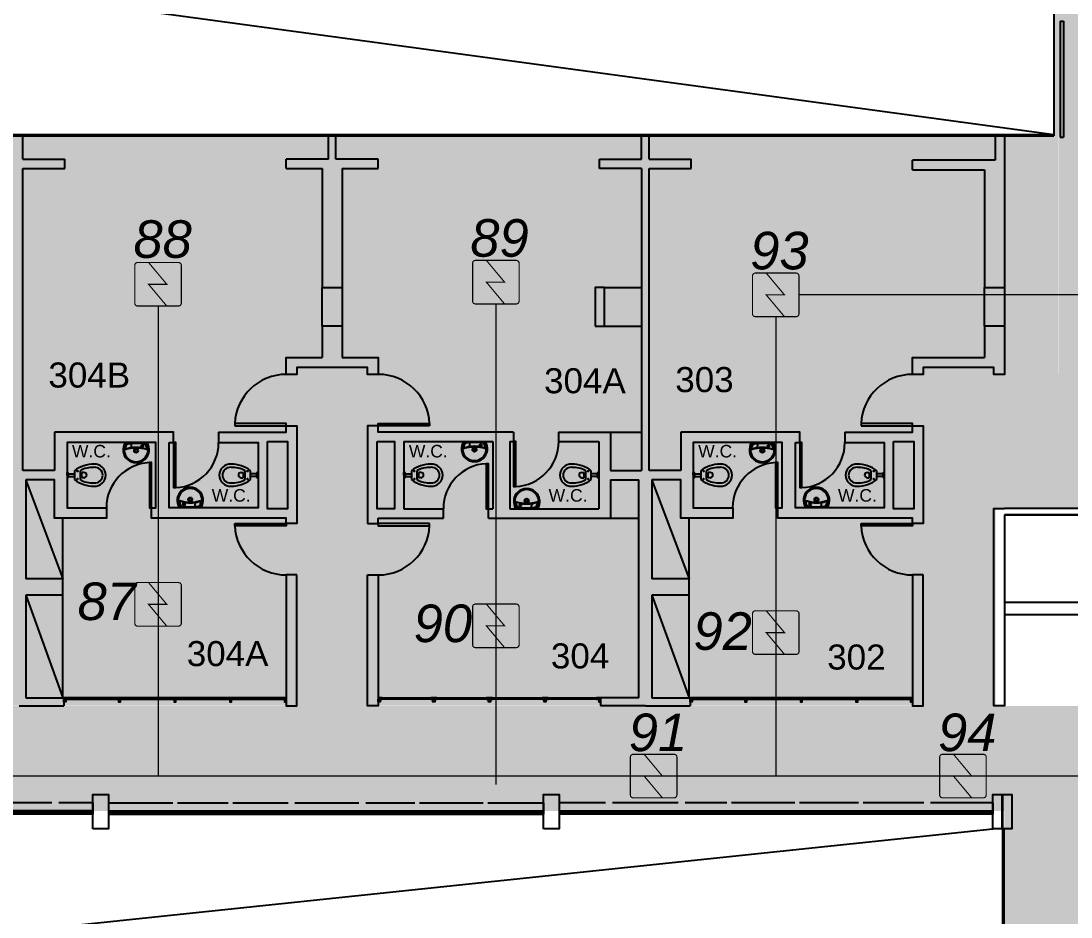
# Model space of a CAD drawing. Header units: metres. Extents: x -331 to 2982, y 362 to 2539.
# Drawn here: x 829.44 to 846.21, y 2202.14 to 2216.45 of the extents above; entities that cross this region are included whole.
import ezdxf
from ezdxf.enums import TextEntityAlignment as Align

# ---------------------------------------------------------------- set-up
doc = ezdxf.new("R2010")
doc.units = ezdxf.units.M
doc.layers.get('0').update_dxf_attribs({"color": 251})
doc.layers.add('_corredores', color=251, linetype='Continuous', plot=False)
doc.layers.add('_salas', color=251, linetype='Continuous', plot=False)
for name, color, linetype in [('ALV', 251, 'Continuous'), ('CX', 251, 'Continuous'), ('Det', 251, 'Continuous'), ('DET. FUMAÇA', 1, 'Continuous'), ('Det_Vigas', 251, 'Continuous'), ('Div', 251, 'Continuous'), ('Est', 251, 'Continuous'), ('Mob', 251, 'Continuous'), ('Pis', 251, 'Continuous'), ('SALAS NOVAS', 7, 'Continuous'), ('Texto_Salas', 251, 'Continuous'), ('vid', 251, 'Continuous')]:
    doc.layers.add(name, color=color, linetype=linetype)
doc.styles.add('ARIAL', font='arial.ttf')
doc.styles.add('DESTAQUE', font='arial.ttf', dxfattribs={"height": 0.4})
doc.styles.add('X3G_ENTITY_1416C419', font='arial.ttf', dxfattribs={"height": 0.6})
doc.styles.add('X3G_ENTITY_1416C41C', font='arial.ttf', dxfattribs={"height": 0.6})
doc.styles.add('X3G_ENTITY_1416C41F', font='arial.ttf', dxfattribs={"height": 0.6})
doc.styles.add('X3G_ENTITY_1416C422', font='arial.ttf', dxfattribs={"height": 0.6})
doc.styles.add('X3G_ENTITY_1416C425', font='arial.ttf', dxfattribs={"height": 0.6})
doc.styles.add('X3G_ENTITY_1416C428', font='arial.ttf', dxfattribs={"height": 0.6})
doc.styles.add('X3G_ENTITY_1416C42B', font='arial.ttf', dxfattribs={"height": 0.6})
doc.styles.add('X3G_ENTITY_1416C42E', font='arial.ttf', dxfattribs={"height": 0.6})

# ---------------------------------------------------------------- blocks, each defined once
blk = doc.blocks.new('Detector de fumaça')
at = {"layer": 'DET. FUMAÇA', "linetype": 'Continuous', "lineweight": 15, "const_width": 0.0187}
blk.add_lwpolyline([(774.599, 539.816), (775.249, 539.816, -0.414214), (775.296, 539.769), (775.296, 539.167, -0.414214), (775.249, 539.12), (774.599, 539.12, -0.414214), (774.553, 539.167), (774.553, 539.769, -0.414214)], format="xyb", close=True, dxfattribs=at)
blk.add_lwpolyline([(774.773, 539.816), (775.064, 539.468), (774.773, 539.468), (775.064, 539.12)], dxfattribs=at)

msp = doc.modelspace()

# ---------------------------------------------------------------- hatches: boundary and pattern name
at = {"layer": '_corredores', "transparency": 33554508}
h = msp.add_hatch(color=256, dxfattribs=at)
h.dxf.hatch_style = 1
h.paths.add_polyline_path([(851.611, 2224.542), (870.381, 2224.542), (870.381, 2226.378), (870.191, 2226.378), (870.191, 2226.575), (870.005, 2226.762), (866.306, 2226.763), (866.29, 2226.729), (866.185, 2226.811), (865.424, 2227.572), (863.996, 2227.572), (862.567, 2227.572), (861.757, 2226.763), (861.722, 2226.763), (861.718, 2226.762), (861.705, 2226.761), (861.687, 2226.761), (858.092, 2226.763), (857.746, 2226.416), (857.399, 2226.763), (853.806, 2226.763), (853.79, 2226.729), (853.686, 2226.811), (852.924, 2227.572), (851.496, 2227.572), (849.749, 2227.572), (849.749, 2226.812), (849.609, 2226.812), (849.609, 2229.892), (844.805, 2229.892), (844.805, 2226.871), (844.864, 2226.812), (845.246, 2227.194), (845.628, 2226.812), (845.246, 2226.43), (844.805, 2226.871), (844.805, 2226.753), (844.815, 2226.763), (840.708, 2226.763), (840.376, 2226.43), (840.043, 2226.763), (836.436, 2226.763), (836.42, 2226.729), (836.316, 2226.811), (835.554, 2227.572), (834.126, 2227.572), (832.698, 2227.572), (831.888, 2226.763), (831.852, 2226.763), (831.849, 2226.762), (831.835, 2226.761), (831.817, 2226.761), (828.223, 2226.763), (827.876, 2226.416), (827.529, 2226.763), (823.936, 2226.763), (823.92, 2226.729), (823.815, 2226.811), (823.054, 2227.572), (821.626, 2227.572), (820.197, 2227.572), (819.387, 2226.763), (819.352, 2226.763), (819.348, 2226.762), (819.335, 2226.761), (819.317, 2226.761), (815.722, 2226.763), (815.376, 2226.416), (815.029, 2226.763), (811.436, 2226.763), (811.42, 2226.729), (811.315, 2226.811), (810.554, 2227.572), (809.126, 2227.572), (807.697, 2227.572), (806.887, 2226.763), (806.852, 2226.763), (806.848, 2226.762), (806.835, 2226.761), (806.817, 2226.761), (803.222, 2226.763), (802.876, 2226.416), (802.529, 2226.763), (798.936, 2226.763), (798.92, 2226.729), (798.815, 2226.811), (798.054, 2227.572), (796.626, 2227.572), (795.197, 2227.572), (794.387, 2226.763), (794.352, 2226.763), (794.348, 2226.762), (794.335, 2226.761), (794.317, 2226.761), (790.722, 2226.763), (790.376, 2226.416), (790.029, 2226.763), (786.436, 2226.763), (786.42, 2226.729), (786.315, 2226.811), (785.554, 2227.572), (784.126, 2227.572), (782.697, 2227.572), (781.887, 2226.763), (781.852, 2226.763), (781.848, 2226.762), (781.835, 2226.761), (781.817, 2226.761), (778.222, 2226.763), (777.876, 2226.416), (777.529, 2226.763), (773.936, 2226.763), (773.92, 2226.729), (773.816, 2226.811), (773.054, 2227.572), (771.626, 2227.572), (770.197, 2227.572), (769.387, 2226.763), (769.352, 2226.763), (769.348, 2226.762), (769.335, 2226.761), (769.317, 2226.761), (765.617, 2226.762), (765.431, 2226.575), (765.431, 2226.378), (765.241, 2226.378), (765.241, 2224.542), (770.086, 2224.542), (770.086, 2214.629), (770.226, 2214.629), (770.226, 2205.509), (767.338, 2205.509), (767.338, 2207.704), (766.211, 2207.704), (766.211, 2205.509), (751.111, 2205.509), (751.111, 2210.741), (749.911, 2210.741), (749.911, 2205.509), (746.061, 2205.509), (746.061, 2201.894), (748.431, 2201.894), (748.431, 2203.594), (748.031, 2203.594), (748.031, 2203.794), (754.456, 2203.794), (754.456, 2203.594), (754.131, 2203.594), (754.131, 2201.894), (754.456, 2201.894), (754.456, 2201.694), (754.456, 2201.169), (757.956, 2201.169), (757.956, 2203.569), (757.956, 2203.769), (768.011, 2203.769), (768.011, 2203.749), (768.816, 2203.749), (768.816, 2195.789), (767.986, 2195.789), (767.986, 2195.769), (762.346, 2195.769), (761.071, 2195.769), (761.071, 2193.044), (754.156, 2193.044), (752.481, 2193.044), (752.481, 2160.519), (752.481, 2157.069), (754.081, 2157.069), (754.081, 2160.544), (753.906, 2160.544), (753.906, 2163.419), (754.171, 2163.419), (754.171, 2187.629), (760.806, 2187.629), (760.806, 2187.719), (773.011, 2187.719), (775.861, 2187.719), (782.791, 2187.719), (782.791, 2190.319), (775.861, 2190.319), (772.986, 2190.319), (772.986, 2195.79), (771.756, 2195.789), (771.756, 2203.744), (773.121, 2203.744), (773.121, 2203.829), (845.141, 2203.829), (845.141, 2195.819), (845.261, 2195.819), (845.261, 2190.319), (839.761, 2190.319), (839.761, 2188.494), (845.261, 2188.494), (845.261, 2187.569), (849.661, 2187.569), (849.661, 2185.094), (852.261, 2185.094), (852.261, 2183.894), (853.061, 2183.894), (853.061, 2176.889), (852.261, 2176.889), (852.261, 2175.254), (853.061, 2175.254), (853.061, 2168.394), (852.261, 2168.394), (852.261, 2166.994), (853.061, 2166.994), (853.061, 2159.489), (825.261, 2159.489), (825.261, 2158.669), (814.561, 2158.669), (814.561, 2159.469), (811.031, 2159.469), (811.031, 2158.069), (813.081, 2158.069), (813.081, 2157.769), (812.881, 2157.769), (812.881, 2156.869), (827.081, 2156.869), (827.081, 2158.069), (854.661, 2158.069), (854.661, 2183.893), (855.756, 2183.893), (855.756, 2184.657), (854.661, 2184.657), (854.661, 2186.757), (855.756, 2186.757), (855.756, 2187.519), (852.011, 2187.519), (852.011, 2187.719), (870.321, 2187.719), (870.321, 2195.769), (866.411, 2195.769), (866.411, 2195.773), (852.411, 2195.789), (852.411, 2195.699), (852.411, 2190.369), (849.561, 2190.369), (849.561, 2205.509), (845.001, 2205.509), (845.001, 2208.659), (849.561, 2208.659), (849.561, 2208.919), (849.561, 2212.194), (852.211, 2212.194), (852.211, 2214.629), (851.611, 2214.629)])
h.paths.add_polyline_path([(845.931, 2221.609), (845.47, 2221.609), (845.47, 2222.029), (843.97, 2222.029), (843.97, 2221.609), (843.95, 2220.109), (845.93, 2220.109), (845.931, 2214.629), (846.008, 2214.629), (846.008, 2210.809), (843.811, 2210.809), (843.811, 2205.509), (835.011, 2205.509), (835.011, 2210.809), (833.811, 2210.809), (833.811, 2205.509), (825.011, 2205.509), (825.011, 2210.809), (823.811, 2210.809), (823.811, 2205.509), (815.011, 2205.509), (815.011, 2210.809), (813.811, 2210.809), (813.811, 2205.509), (805.011, 2205.509), (805.011, 2210.809), (803.811, 2210.809), (803.811, 2205.509), (795.011, 2205.509), (795.011, 2210.809), (793.811, 2210.809), (793.811, 2205.509), (785.011, 2205.509), (785.011, 2210.809), (783.811, 2210.809), (783.811, 2205.509), (775.011, 2205.509), (775.011, 2210.809), (773.981, 2210.809), (773.981, 2205.509), (773.196, 2205.509), (773.196, 2214.629), (773.126, 2214.629), (773.125, 2220.109), (775.146, 2220.109), (775.146, 2221.609), (775.126, 2221.609), (775.126, 2222.029), (773.626, 2222.029), (773.626, 2221.609), (773.166, 2221.609), (773.166, 2224.542), (845.931, 2224.541)], flags=16)
h.paths.add_polyline_path([(851.496, 2226.43), (851.114, 2226.812), (851.496, 2227.194), (851.878, 2226.812)], flags=16)
h.paths.add_polyline_path([(834.508, 2226.812), (834.126, 2226.43), (833.744, 2226.812), (834.126, 2227.194)], flags=16)
h.paths.add_polyline_path([(863.614, 2226.812), (863.996, 2227.194), (864.378, 2226.812), (863.996, 2226.43)], flags=16)
h.paths.add_polyline_path([(822.008, 2226.812), (821.626, 2226.43), (821.244, 2226.812), (821.626, 2227.194)], flags=16)
h.paths.add_polyline_path([(864.389, 2190.556), (864.551, 2190.634), (864.712, 2190.35), (866.013, 2191.248, -0.431733), (866.332, 2192.391), (865.598, 2193.79), (865.28, 2193.589), (865.172, 2193.734, -2.788173)], flags=16)
h.paths.add_polyline_path([(809.508, 2226.812), (809.126, 2226.43), (808.744, 2226.812), (809.126, 2227.194)], flags=16)
h.paths.add_polyline_path([(797.008, 2226.812), (796.626, 2226.43), (796.244, 2226.812), (796.626, 2227.194)], flags=16)
h.paths.add_polyline_path([(784.507, 2226.812), (784.126, 2226.43), (783.744, 2226.812), (784.126, 2227.194)], flags=16)
h.paths.add_polyline_path([(772.008, 2226.812), (771.626, 2226.43), (771.244, 2226.812), (771.626, 2227.194)], flags=16)
h.paths.add_polyline_path([(767.557, 2193.922), (767.41, 2193.819), (767.205, 2194.063), (766.31, 2193.169, -0.414214), (766.31, 2192.369), (767.205, 2191.475), (767.41, 2191.719), (767.557, 2191.616, -3.171595)], flags=16)
at = {"layer": '_salas', "transparency": 33554559}
h = msp.add_hatch(color=256, dxfattribs=at)
h.dxf.hatch_style = 1
h.paths.add_polyline_path([(823.809, 2210.811), (825.009, 2210.811), (825.009, 2205.511), (833.809, 2205.511), (833.809, 2210.811), (835.009, 2210.811), (835.009, 2205.511), (843.809, 2205.511), (843.809, 2210.811), (846.006, 2210.811), (846.006, 2214.631), (845.929, 2214.631), (773.194, 2214.631), (773.194, 2205.511), (773.979, 2205.511), (773.979, 2210.811), (775.009, 2210.811), (775.009, 2205.511), (783.809, 2205.511), (783.809, 2210.811), (785.009, 2210.811), (785.009, 2205.511), (793.809, 2205.511), (793.809, 2210.811), (795.009, 2210.811), (795.009, 2205.511), (803.809, 2205.511), (803.809, 2210.811), (805.009, 2210.811), (805.009, 2205.511), (813.809, 2205.511), (813.809, 2210.811), (815.009, 2210.811), (815.009, 2205.511), (823.809, 2205.511)])

# ---------------------------------------------------------------- linework, layer by layer
at = {"lineweight": 0}
for centre, start, end in [((841.103, 2209.711), 90, 152.2647), ((841.452, 2209.711), 27.7353, 90), ((841.966, 2208.676), 207.7353, 270), ((842.315, 2208.676), 270, 332.2647)]:
    msp.add_arc(centre, 0.0027, start, end, dxfattribs=at)
at = {"color": 251}
for centre, start, end in [((841.103, 2209.711), 90, 152.2647), ((841.452, 2209.711), 27.7353, 90), ((841.966, 2208.676), 207.7353, 270), ((842.315, 2208.676), 270, 332.2647)]:
    msp.add_arc(centre, 0.0027, start, end, dxfattribs=at)
at = {"layer": 'ALV'}
for p, q in [((829.469, 2214.241), (829.469, 2214.611)), ((834.349, 2214.611), (834.469, 2214.611)), ((834.349, 2214.241), (834.349, 2214.611)), ((834.469, 2214.241), (834.469, 2214.611)), ((839.349, 2214.241), (839.349, 2214.611)), ((829.469, 2214.241), (830.139, 2214.241)), ((830.139, 2214.091), (830.139, 2214.241)), ((833.674, 2214.091), (833.674, 2214.241)), ((834.349, 2214.241), (833.674, 2214.241)), ((835.144, 2214.241), (834.469, 2214.241)), ((835.144, 2214.091), (835.144, 2214.241)), ((838.679, 2214.091), (838.679, 2214.241)), ((838.679, 2214.241), (839.349, 2214.241)), ((829.469, 2209.269), (829.469, 2214.091)), ((829.469, 2214.091), (830.139, 2214.091)), ((833.674, 2214.091), (834.249, 2214.091)), ((834.249, 2214.091), (834.249, 2212.191)), ((834.569, 2214.091), (835.144, 2214.091)), ((834.569, 2214.091), (834.569, 2212.191)), ((839.349, 2214.091), (838.679, 2214.091)), ((839.349, 2214.091), (839.349, 2209.269)), ((834.249, 2211.571), (834.249, 2211.071)), ((834.569, 2211.571), (834.569, 2211.071)), ((830.964, 2209.881), (829.974, 2209.881)), ((829.974, 2209.881), (829.974, 2209.269)), ((837.304, 2209.881), (837.304, 2209.731)), ((838.024, 2209.881), (838.854, 2209.881)), ((838.024, 2209.881), (838.024, 2209.731)), ((838.854, 2209.881), (838.854, 2209.269)), ((835.554, 2209.731), (835.554, 2208.656)), ((835.554, 2209.731), (836.974, 2209.731)), ((836.974, 2209.731), (836.974, 2208.656)), ((837.244, 2209.731), (837.304, 2209.731)), ((837.244, 2209.731), (837.244, 2208.656)), ((838.024, 2209.731), (838.664, 2209.731)), ((838.664, 2209.731), (838.664, 2208.656)), ((829.974, 2209.269), (829.469, 2209.269)), ((838.854, 2209.269), (839.349, 2209.269)), ((829.514, 2209.119), (829.514, 2207.536)), ((838.854, 2209.119), (838.854, 2208.506)), ((838.854, 2209.119), (839.304, 2209.119)), ((839.304, 2205.636), (839.304, 2209.119)), ((835.554, 2208.656), (836.184, 2208.656)), ((836.184, 2208.506), (836.184, 2208.656)), ((836.904, 2208.656), (836.974, 2208.656)), ((836.904, 2208.506), (836.904, 2208.656)), ((837.244, 2208.656), (838.664, 2208.656)), ((834.974, 2208.421), (835.144, 2208.421)), ((835.144, 2208.506), (836.184, 2208.506)), ((835.144, 2208.421), (835.144, 2208.506)), ((836.904, 2208.506), (838.854, 2208.506)), ((830.109, 2207.536), (829.514, 2207.536)), ((830.109, 2207.276), (830.109, 2207.536)), ((829.514, 2207.276), (829.514, 2205.636)), ((830.109, 2207.276), (829.514, 2207.276)), ((829.409, 2205.511), (830.124, 2205.511)), ((829.514, 2205.636), (830.124, 2205.636)), ((830.124, 2205.636), (830.124, 2205.511)), ((839.304, 2205.636), (838.694, 2205.636)), ((838.694, 2205.636), (838.694, 2205.511)), ((839.409, 2205.511), (838.694, 2205.511))]:
    msp.add_line(p, q, dxfattribs=at)
at = {"layer": 'ALV', "color": 251}
for p, q in [((839.469, 2214.241), (839.469, 2214.611)), ((845.144, 2214.611), (844.994, 2214.611)), ((844.994, 2214.611), (844.994, 2214.221)), ((845.144, 2214.611), (845.144, 2212.191)), ((839.469, 2214.241), (840.139, 2214.241)), ((840.139, 2214.091), (840.139, 2214.241)), ((843.674, 2214.071), (843.674, 2214.221)), ((844.994, 2214.221), (843.674, 2214.221)), ((839.469, 2209.269), (839.469, 2214.091)), ((839.469, 2214.091), (840.139, 2214.091)), ((843.674, 2214.071), (844.824, 2214.071)), ((844.824, 2214.071), (844.824, 2212.191)), ((845.144, 2214.071), (845.144, 2214.071)), ((844.824, 2211.571), (844.824, 2211.071)), ((845.144, 2211.571), (845.144, 2211.071)), ((840.964, 2209.881), (839.974, 2209.881)), ((839.974, 2209.881), (839.974, 2209.269)), ((839.974, 2209.269), (839.469, 2209.269)), ((839.974, 2209.119), (839.514, 2209.119)), ((839.514, 2209.119), (839.514, 2207.536)), ((849.559, 2208.661), (845.144, 2208.661)), ((849.559, 2208.661), (845.144, 2208.661)), ((849.559, 2208.661), (845.144, 2208.661)), ((849.559, 2208.661), (845.144, 2208.661)), ((849.559, 2208.561), (845.144, 2208.561)), ((845.144, 2208.561), (849.559, 2208.561)), ((845.144, 2208.561), (849.559, 2208.561)), ((845.144, 2208.561), (849.559, 2208.561)), ((840.109, 2207.536), (839.514, 2207.536)), ((840.109, 2207.276), (840.109, 2207.536)), ((839.514, 2207.276), (839.514, 2205.636)), ((840.109, 2207.276), (839.514, 2207.276)), ((839.409, 2205.511), (840.124, 2205.511)), ((839.514, 2205.636), (840.124, 2205.636)), ((840.124, 2205.636), (840.124, 2205.511))]:
    msp.add_line(p, q, dxfattribs=at)
at = {"layer": 'ALV'}
for points in [[(834.569, 2211.071), (835.144, 2211.071), (835.144, 2210.801), (834.974, 2210.801), (834.974, 2210.911), (833.844, 2210.911), (833.844, 2210.801), (833.674, 2210.801), (833.674, 2211.071), (834.249, 2211.071)], [(832.594, 2209.881), (833.674, 2209.881), (833.674, 2209.981), (833.844, 2209.981), (833.844, 2208.421), (833.674, 2208.421), (833.674, 2208.506), (831.524, 2208.506), (831.524, 2208.674), (831.594, 2208.674), (831.594, 2209.714), (830.174, 2209.714), (830.174, 2208.674), (830.804, 2208.674), (830.804, 2208.506), (829.974, 2208.506), (829.974, 2209.119), (829.514, 2209.119)], [(831.804, 2209.714), (831.874, 2209.714), (831.874, 2209.881), (829.974, 2209.881)], [(832.594, 2209.881), (832.594, 2209.714), (833.224, 2209.714), (833.224, 2208.674), (831.804, 2208.674), (831.804, 2209.714)], [(837.304, 2209.881), (835.144, 2209.881), (835.144, 2209.981), (834.974, 2209.981), (834.974, 2208.421)], [(831.884, 2205.615), (831.884, 2205.575), (831.914, 2205.575), (831.914, 2205.615)], [(836.047, 2205.615), (836.047, 2205.575), (836.017, 2205.575), (836.017, 2205.615)], [(836.934, 2205.615), (836.934, 2205.575), (836.904, 2205.575), (836.904, 2205.615)]]:
    msp.add_lwpolyline(points, dxfattribs=at)
at = {"layer": 'ALV', "color": 251}
for points in [[(845.144, 2211.071), (845.144, 2211.071), (845.144, 2210.801), (844.974, 2210.801), (844.974, 2210.911), (843.844, 2210.911), (843.844, 2210.801), (843.674, 2210.801), (843.674, 2211.071), (844.824, 2211.071)], [(842.594, 2209.881), (843.674, 2209.881), (843.674, 2209.981), (843.844, 2209.981), (843.844, 2208.421), (843.674, 2208.421), (843.674, 2208.506), (841.524, 2208.506), (841.524, 2208.674), (841.594, 2208.674), (841.594, 2209.714), (840.174, 2209.714), (840.174, 2208.674), (840.804, 2208.674), (840.804, 2208.506), (839.974, 2208.506), (839.974, 2209.119), (839.514, 2209.119)], [(841.804, 2209.714), (841.874, 2209.714), (841.874, 2209.881), (839.974, 2209.881)], [(842.594, 2209.881), (842.594, 2209.714), (843.224, 2209.714), (843.224, 2208.674), (841.804, 2208.674), (841.804, 2209.714)], [(845.144, 2208.561), (845.144, 2205.511), (844.974, 2205.511), (844.974, 2208.661), (845.144, 2208.661)]]:
    msp.add_lwpolyline(points, dxfattribs=at)
at = {"layer": 'ALV'}
for points in [[(833.374, 2209.731), (833.694, 2209.731), (833.694, 2208.656), (833.374, 2208.656)], [(835.124, 2209.731), (835.404, 2209.731), (835.404, 2208.656), (835.124, 2208.656)], [(833.844, 2207.601), (833.674, 2207.601), (833.674, 2205.511), (833.844, 2205.511)], [(834.974, 2207.601), (835.144, 2207.601), (835.144, 2205.511), (834.974, 2205.511)], [(833.67, 2205.635), (830.128, 2205.635), (830.128, 2205.615), (833.67, 2205.615)], [(831.851, 2205.635), (831.897, 2205.635), (831.897, 2205.615), (831.851, 2205.615), (831.851, 2205.614), (831.898, 2205.614), (831.898, 2205.636), (831.851, 2205.636)], [(831.898, 2205.636), (831.901, 2205.636), (831.901, 2205.614), (831.898, 2205.614)], [(831.947, 2205.635), (831.902, 2205.635), (831.902, 2205.615), (831.947, 2205.615), (831.947, 2205.614), (831.901, 2205.614), (831.901, 2205.636), (831.947, 2205.636)], [(835.148, 2205.635), (838.69, 2205.635), (838.69, 2205.615), (835.148, 2205.615)], [(835.984, 2205.635), (836.029, 2205.635), (836.029, 2205.615), (835.984, 2205.615), (835.984, 2205.614), (836.03, 2205.614), (836.03, 2205.636), (835.984, 2205.636)], [(836.033, 2205.636), (836.03, 2205.636), (836.03, 2205.614), (836.033, 2205.614)], [(836.08, 2205.635), (836.034, 2205.635), (836.034, 2205.615), (836.08, 2205.615), (836.08, 2205.614), (836.033, 2205.614), (836.033, 2205.636), (836.08, 2205.636)], [(836.871, 2205.635), (836.917, 2205.635), (836.917, 2205.615), (836.871, 2205.615), (836.871, 2205.614), (836.918, 2205.614), (836.918, 2205.636), (836.871, 2205.636)], [(836.921, 2205.636), (836.918, 2205.636), (836.918, 2205.614), (836.921, 2205.614)], [(836.967, 2205.635), (836.922, 2205.635), (836.922, 2205.615), (836.967, 2205.615), (836.967, 2205.614), (836.921, 2205.614), (836.921, 2205.636), (836.967, 2205.636)]]:
    msp.add_lwpolyline(points, close=True, dxfattribs=at)
at = {"layer": 'ALV', "color": 251}
for points in [[(843.374, 2209.731), (843.694, 2209.731), (843.694, 2208.656), (843.374, 2208.656)], [(843.844, 2207.601), (843.674, 2207.601), (843.674, 2205.511), (843.844, 2205.511)]]:
    msp.add_lwpolyline(points, close=True, dxfattribs=at)
at = {"layer": 'CX'}
for points in [[(832.854, 2209.981), (833.674, 2209.981), (833.674, 2210.016), (832.854, 2210.016)], [(835.964, 2209.981), (835.144, 2209.981), (835.144, 2210.016), (835.964, 2210.016)], [(831.909, 2208.994), (831.909, 2209.714), (831.874, 2209.714), (831.874, 2208.994)], [(837.339, 2209.011), (837.339, 2209.731), (837.304, 2209.731), (837.304, 2209.011)], [(831.489, 2209.394), (831.489, 2208.674), (831.524, 2208.674), (831.524, 2209.394)], [(836.869, 2209.376), (836.869, 2208.656), (836.904, 2208.656), (836.904, 2209.376)], [(832.854, 2208.421), (833.674, 2208.421), (833.674, 2208.386), (832.854, 2208.386)], [(835.964, 2208.421), (835.144, 2208.421), (835.144, 2208.386), (835.964, 2208.386)], [(830.127, 2205.636), (830.124, 2205.636), (830.124, 2205.614), (830.127, 2205.614)], [(830.187, 2205.635), (830.128, 2205.635), (830.128, 2205.615), (830.187, 2205.615), (830.187, 2205.614), (830.127, 2205.614), (830.127, 2205.636), (830.187, 2205.636)], [(830.964, 2205.635), (831.009, 2205.635), (831.009, 2205.615), (830.964, 2205.615), (830.964, 2205.614), (831.01, 2205.614), (831.01, 2205.636), (830.964, 2205.636)], [(831.01, 2205.636), (831.013, 2205.636), (831.013, 2205.614), (831.01, 2205.614)], [(831.06, 2205.635), (831.014, 2205.635), (831.014, 2205.615), (831.06, 2205.615), (831.06, 2205.614), (831.013, 2205.614), (831.013, 2205.636), (831.06, 2205.636)], [(832.739, 2205.635), (832.784, 2205.635), (832.784, 2205.615), (832.739, 2205.615), (832.739, 2205.614), (832.785, 2205.614), (832.785, 2205.636), (832.739, 2205.636)], [(832.785, 2205.636), (832.788, 2205.636), (832.788, 2205.614), (832.785, 2205.614)], [(832.835, 2205.635), (832.789, 2205.635), (832.789, 2205.615), (832.835, 2205.615), (832.835, 2205.614), (832.788, 2205.614), (832.788, 2205.636), (832.835, 2205.636)], [(833.611, 2205.635), (833.67, 2205.635), (833.67, 2205.615), (833.611, 2205.615), (833.611, 2205.614), (833.671, 2205.614), (833.671, 2205.636), (833.611, 2205.636)], [(833.671, 2205.636), (833.674, 2205.636), (833.674, 2205.614), (833.671, 2205.614)], [(835.147, 2205.636), (835.144, 2205.636), (835.144, 2205.614), (835.147, 2205.614)], [(835.207, 2205.635), (835.148, 2205.635), (835.148, 2205.615), (835.207, 2205.615), (835.207, 2205.614), (835.147, 2205.614), (835.147, 2205.636), (835.207, 2205.636)], [(837.759, 2205.635), (837.804, 2205.635), (837.804, 2205.615), (837.759, 2205.615), (837.759, 2205.614), (837.805, 2205.614), (837.805, 2205.636), (837.759, 2205.636)], [(837.808, 2205.636), (837.805, 2205.636), (837.805, 2205.614), (837.808, 2205.614)], [(837.855, 2205.635), (837.809, 2205.635), (837.809, 2205.615), (837.855, 2205.615), (837.855, 2205.614), (837.808, 2205.614), (837.808, 2205.636), (837.855, 2205.636)], [(838.631, 2205.635), (838.69, 2205.635), (838.69, 2205.615), (838.631, 2205.615), (838.631, 2205.614), (838.691, 2205.614), (838.691, 2205.636), (838.631, 2205.636)], [(838.691, 2205.636), (838.694, 2205.636), (838.694, 2205.614), (838.691, 2205.614)]]:
    msp.add_lwpolyline(points, close=True, dxfattribs=at)
at = {"layer": 'CX', "color": 251, "ltscale": 0.8}
for points in [[(842.854, 2209.981), (843.674, 2209.981), (843.674, 2210.016), (842.854, 2210.016)], [(841.909, 2208.994), (841.909, 2209.714), (841.874, 2209.714), (841.874, 2208.994)], [(841.489, 2209.394), (841.489, 2208.674), (841.524, 2208.674), (841.524, 2209.394)], [(842.854, 2208.421), (843.674, 2208.421), (843.674, 2208.386), (842.854, 2208.386)]]:
    msp.add_lwpolyline(points, close=True, dxfattribs=at)
at = {"layer": 'CX'}
for points in [[(830.154, 2205.615), (830.154, 2205.575), (830.124, 2205.575), (830.124, 2205.615)], [(830.997, 2205.615), (830.997, 2205.575), (831.027, 2205.575), (831.027, 2205.615)], [(832.772, 2205.615), (832.772, 2205.575), (832.802, 2205.575), (832.802, 2205.615)], [(833.644, 2205.615), (833.644, 2205.575), (833.674, 2205.575), (833.674, 2205.615)], [(835.174, 2205.615), (835.174, 2205.575), (835.144, 2205.575), (835.144, 2205.615)], [(837.822, 2205.615), (837.822, 2205.575), (837.792, 2205.575), (837.792, 2205.615)], [(838.664, 2205.615), (838.664, 2205.575), (838.694, 2205.575), (838.694, 2205.615)]]:
    msp.add_lwpolyline(points, dxfattribs=at)
at = {"layer": 'CX', "color": 251}
for points in [[(840.127, 2205.636), (840.124, 2205.636), (840.124, 2205.614), (840.127, 2205.614)], [(840.187, 2205.635), (840.128, 2205.635), (840.128, 2205.615), (840.187, 2205.615), (840.187, 2205.614), (840.127, 2205.614), (840.127, 2205.636), (840.187, 2205.636)], [(840.964, 2205.635), (841.009, 2205.635), (841.009, 2205.615), (840.964, 2205.615), (840.964, 2205.614), (841.01, 2205.614), (841.01, 2205.636), (840.964, 2205.636)], [(841.01, 2205.636), (841.013, 2205.636), (841.013, 2205.614), (841.01, 2205.614)], [(841.06, 2205.635), (841.014, 2205.635), (841.014, 2205.615), (841.06, 2205.615), (841.06, 2205.614), (841.013, 2205.614), (841.013, 2205.636), (841.06, 2205.636)], [(841.851, 2205.635), (841.897, 2205.635), (841.897, 2205.615), (841.851, 2205.615), (841.851, 2205.614), (841.898, 2205.614), (841.898, 2205.636), (841.851, 2205.636)], [(841.898, 2205.636), (841.901, 2205.636), (841.901, 2205.614), (841.898, 2205.614)], [(841.947, 2205.635), (841.902, 2205.635), (841.902, 2205.615), (841.947, 2205.615), (841.947, 2205.614), (841.901, 2205.614), (841.901, 2205.636), (841.947, 2205.636)], [(842.739, 2205.635), (842.784, 2205.635), (842.784, 2205.615), (842.739, 2205.615), (842.739, 2205.614), (842.785, 2205.614), (842.785, 2205.636), (842.739, 2205.636)], [(842.785, 2205.636), (842.788, 2205.636), (842.788, 2205.614), (842.785, 2205.614)], [(842.835, 2205.635), (842.789, 2205.635), (842.789, 2205.615), (842.835, 2205.615), (842.835, 2205.614), (842.788, 2205.614), (842.788, 2205.636), (842.835, 2205.636)], [(843.611, 2205.635), (843.67, 2205.635), (843.67, 2205.615), (843.611, 2205.615), (843.611, 2205.614), (843.671, 2205.614), (843.671, 2205.636), (843.611, 2205.636)], [(843.671, 2205.636), (843.674, 2205.636), (843.674, 2205.614), (843.671, 2205.614)]]:
    msp.add_lwpolyline(points, close=True, dxfattribs=at)
for points in [[(840.154, 2205.615), (840.154, 2205.575), (840.124, 2205.575), (840.124, 2205.615)], [(840.997, 2205.615), (840.997, 2205.575), (841.027, 2205.575), (841.027, 2205.615)], [(841.884, 2205.615), (841.884, 2205.575), (841.914, 2205.575), (841.914, 2205.615)], [(842.772, 2205.615), (842.772, 2205.575), (842.802, 2205.575), (842.802, 2205.615)], [(843.644, 2205.615), (843.644, 2205.575), (843.674, 2205.575), (843.674, 2205.615)]]:
    msp.add_lwpolyline(points, dxfattribs=at)
at = {"layer": 'CX', "color": 251, "true_color": 0x606060}
for centre, radius, start, end in [((833.674, 2209.981), 0.821, 90, 177.5559), ((835.144, 2209.981), 0.821, 2.4441, 90), ((831.874, 2209.714), 0.721, 272.783, 0), ((837.304, 2209.731), 0.721, 272.783, 0), ((831.524, 2208.674), 0.721, 92.783, 180), ((836.904, 2208.656), 0.721, 92.783, 180), ((833.674, 2208.421), 0.821, 182.4441, 270), ((835.144, 2208.421), 0.821, 270, 357.5559)]:
    msp.add_arc(centre, radius, start, end, dxfattribs=at)
at = {"layer": 'CX', "color": 251, "ltscale": 0.8}
for centre, radius, start, end in [((843.674, 2209.981), 0.821, 90, 177.5559), ((841.874, 2209.714), 0.721, 272.783, 0), ((841.524, 2208.674), 0.721, 92.783, 180), ((843.674, 2208.421), 0.821, 182.4441, 270)]:
    msp.add_arc(centre, radius, start, end, dxfattribs=at)
at = {"layer": 'Det', "color": 251}
for p, q in [((777.964, 2223.89), (845.929, 2214.631)), ((773.119, 2195.996), (844.959, 2203.546))]:
    msp.add_line(p, q, dxfattribs=at)
at = {"layer": 'Det_Vigas', "color": 251}
for p, q in [((845.099, 2204.096), (845.119, 2204.096)), ((829.934, 2203.961), (828.884, 2203.961)), ((830.584, 2203.961), (830.044, 2203.961)), ((830.584, 2203.961), (830.584, 2203.781)), ((830.834, 2203.961), (831.862, 2203.961)), ((830.834, 2203.961), (830.834, 2203.781)), ((831.937, 2203.961), (832.749, 2203.961)), ((832.824, 2203.961), (833.704, 2203.961)), ((833.814, 2203.961), (834.834, 2203.961)), ((834.944, 2203.961), (835.729, 2203.961)), ((835.804, 2203.961), (836.817, 2203.961)), ((836.892, 2203.961), (837.784, 2203.961)), ((837.784, 2203.961), (837.784, 2203.781)), ((838.774, 2203.961), (838.034, 2203.961)), ((838.034, 2203.961), (838.034, 2203.781)), ((839.934, 2203.961), (838.884, 2203.961)), ((840.709, 2203.961), (840.044, 2203.961)), ((841.797, 2203.961), (840.784, 2203.961)), ((842.814, 2203.961), (841.872, 2203.961)), ((843.854, 2203.961), (842.889, 2203.961)), ((844.959, 2203.961), (843.964, 2203.961)), ((844.959, 2203.961), (844.959, 2203.781)), ((830.584, 2203.781), (823.634, 2203.781)), ((830.834, 2203.781), (837.784, 2203.781)), ((844.959, 2203.781), (838.034, 2203.781))]:
    msp.add_line(p, q, dxfattribs=at)
at = {"layer": 'Div', "color": 150, "linetype": 'Continuous', "lineweight": 0}
for p, q in [((847.03, 2212.072), (841.862, 2212.072)), ((831.628, 2211.893), (831.628, 2204.388)), ((837.021, 2211.927), (837.021, 2204.251)), ((841.491, 2211.724), (841.491, 2204.388)), ((847.093, 2204.388), (750.816, 2204.388))]:
    msp.add_line(p, q, dxfattribs=at)
at = {"layer": 'Est'}
for points in [[(834.249, 2212.191), (834.569, 2212.191), (834.569, 2211.571), (834.249, 2211.571)], [(838.609, 2211.571), (838.759, 2211.571), (838.759, 2212.191), (838.609, 2212.191)]]:
    msp.add_lwpolyline(points, close=True, dxfattribs=at)
at = {"layer": 'Est', "color": 251}
for points in [[(844.824, 2212.191), (845.144, 2212.191), (845.144, 2211.571), (844.824, 2211.571)], [(830.584, 2203.546), (830.584, 2204.096), (830.834, 2204.096), (830.834, 2203.546)], [(837.784, 2203.546), (837.784, 2204.096), (838.034, 2204.096), (838.034, 2203.546)], [(844.959, 2203.546), (844.959, 2204.096), (845.099, 2204.096), (845.099, 2203.546)], [(845.119, 2203.546), (845.119, 2204.096), (845.259, 2204.096), (845.259, 2203.546)]]:
    msp.add_lwpolyline(points, close=True, dxfattribs=at)
at = {"layer": 'Mob'}
for p, q in [((838.759, 2212.191), (839.349, 2212.191)), ((838.759, 2211.571), (839.349, 2211.571)), ((838.854, 2209.881), (839.349, 2209.881)), ((831.101, 2209.714), (831.452, 2209.714)), ((836.503, 2209.731), (836.855, 2209.731)), ((830.174, 2209.194), (830.174, 2209.234)), ((830.174, 2209.234), (830.185, 2209.234)), ((830.174, 2209.194), (830.174, 2209.153)), ((830.194, 2209.214), (830.194, 2209.225)), ((830.194, 2209.214), (830.194, 2209.174)), ((830.194, 2209.214), (830.294, 2209.214)), ((830.294, 2209.264), (830.294, 2209.124)), ((830.382, 2209.264), (830.382, 2209.124)), ((830.413, 2209.153), (830.413, 2209.234)), ((830.442, 2209.234), (830.413, 2209.234)), ((832.956, 2209.234), (832.985, 2209.234)), ((832.985, 2209.234), (832.985, 2209.153)), ((833.016, 2209.124), (833.016, 2209.264)), ((833.104, 2209.124), (833.104, 2209.264)), ((833.204, 2209.214), (833.104, 2209.214)), ((833.204, 2209.214), (833.204, 2209.225)), ((833.204, 2209.174), (833.204, 2209.214)), ((833.224, 2209.234), (833.213, 2209.234)), ((833.224, 2209.194), (833.224, 2209.234)), ((833.224, 2209.194), (833.224, 2209.153)), ((835.554, 2209.194), (835.554, 2209.234)), ((835.554, 2209.234), (835.565, 2209.234)), ((835.554, 2209.194), (835.554, 2209.153)), ((835.574, 2209.214), (835.574, 2209.225)), ((835.574, 2209.214), (835.574, 2209.174)), ((835.574, 2209.214), (835.674, 2209.214)), ((835.674, 2209.264), (835.674, 2209.124)), ((835.762, 2209.264), (835.762, 2209.124)), ((835.793, 2209.153), (835.793, 2209.234)), ((835.822, 2209.234), (835.793, 2209.234)), ((838.396, 2209.234), (838.425, 2209.234)), ((838.425, 2209.234), (838.425, 2209.153)), ((838.456, 2209.124), (838.456, 2209.264)), ((838.544, 2209.124), (838.544, 2209.264)), ((838.644, 2209.214), (838.544, 2209.214)), ((838.644, 2209.214), (838.644, 2209.225)), ((838.644, 2209.174), (838.644, 2209.214)), ((838.664, 2209.234), (838.653, 2209.234)), ((838.664, 2209.194), (838.664, 2209.234)), ((838.664, 2209.194), (838.664, 2209.153)), ((830.174, 2209.153), (830.185, 2209.153)), ((830.194, 2209.174), (830.294, 2209.174)), ((830.194, 2209.174), (830.194, 2209.163)), ((830.442, 2209.153), (830.413, 2209.153)), ((832.956, 2209.153), (832.985, 2209.153)), ((833.204, 2209.174), (833.104, 2209.174)), ((833.204, 2209.174), (833.204, 2209.163)), ((833.224, 2209.153), (833.213, 2209.153)), ((835.554, 2209.153), (835.565, 2209.153)), ((835.574, 2209.174), (835.674, 2209.174)), ((835.574, 2209.174), (835.574, 2209.163)), ((835.822, 2209.153), (835.793, 2209.153)), ((838.396, 2209.153), (838.425, 2209.153)), ((838.644, 2209.174), (838.544, 2209.174)), ((838.644, 2209.174), (838.644, 2209.163)), ((838.664, 2209.153), (838.653, 2209.153)), ((832.317, 2208.674), (831.966, 2208.674)), ((837.69, 2208.656), (837.339, 2208.656)), ((838.854, 2208.506), (839.304, 2208.506))]:
    msp.add_line(p, q, dxfattribs=at)
at = {"layer": 'Mob', "color": 251}
for p, q in [((841.101, 2209.714), (841.452, 2209.714)), ((840.174, 2209.194), (840.174, 2209.234)), ((840.174, 2209.234), (840.185, 2209.234)), ((840.174, 2209.194), (840.174, 2209.153)), ((840.194, 2209.214), (840.194, 2209.225)), ((840.194, 2209.214), (840.194, 2209.174)), ((840.194, 2209.214), (840.294, 2209.214)), ((840.294, 2209.264), (840.294, 2209.124)), ((840.382, 2209.264), (840.382, 2209.124)), ((840.413, 2209.153), (840.413, 2209.234)), ((840.442, 2209.234), (840.413, 2209.234)), ((842.956, 2209.234), (842.985, 2209.234)), ((842.985, 2209.234), (842.985, 2209.153)), ((843.016, 2209.124), (843.016, 2209.264)), ((843.104, 2209.124), (843.104, 2209.264)), ((843.204, 2209.214), (843.104, 2209.214)), ((843.204, 2209.214), (843.204, 2209.225)), ((843.204, 2209.174), (843.204, 2209.214)), ((843.224, 2209.234), (843.213, 2209.234)), ((843.224, 2209.194), (843.224, 2209.234)), ((843.224, 2209.194), (843.224, 2209.153)), ((840.174, 2209.153), (840.185, 2209.153)), ((840.194, 2209.174), (840.294, 2209.174)), ((840.194, 2209.174), (840.194, 2209.163)), ((840.442, 2209.153), (840.413, 2209.153)), ((842.956, 2209.153), (842.985, 2209.153)), ((843.204, 2209.174), (843.104, 2209.174)), ((843.204, 2209.174), (843.204, 2209.163)), ((843.224, 2209.153), (843.213, 2209.153)), ((842.317, 2208.674), (841.966, 2208.674))]:
    msp.add_line(p, q, dxfattribs=at)
at = {"layer": 'Mob', "ltscale": 0.8}
for p, q in [((829.514, 2209.111), (830.109, 2207.536)), ((829.514, 2207.276), (830.109, 2205.636))]:
    msp.add_line(p, q, dxfattribs=at)
at = {"layer": 'Mob', "color": 251, "ltscale": 0.8}
for p, q in [((839.514, 2209.111), (840.109, 2207.536)), ((839.514, 2207.276), (840.109, 2205.636))]:
    msp.add_line(p, q, dxfattribs=at)
at = {"layer": 'Mob'}
for points in [[(831.277, 2209.703, 0.019765), (831.151, 2209.698, 0.055725), (831.133, 2209.696, 0.26837), (831.1, 2209.66, 0.08527), (831.088, 2209.572, 0.373975), (831.277, 2209.408, 0.373975), (831.467, 2209.572, 0.08527), (831.455, 2209.66, 0.26837), (831.421, 2209.696, 0.055725), (831.403, 2209.698, 0.019765)], [(836.68, 2209.72, 0.019765), (836.554, 2209.715, 0.055725), (836.536, 2209.713, 0.26837), (836.503, 2209.677, 0.08527), (836.491, 2209.59, 0.373975), (836.68, 2209.425, 0.373975), (836.869, 2209.59, 0.08527), (836.857, 2209.677, 0.26837), (836.824, 2209.713, 0.055725), (836.806, 2209.715, 0.019765)], [(832.141, 2208.684, 0.019765), (832.267, 2208.689, 0.055725), (832.285, 2208.692, 0.26837), (832.318, 2208.728, 0.08527), (832.33, 2208.815, 0.373975), (832.141, 2208.98, 0.373975), (831.951, 2208.815, 0.08527), (831.963, 2208.728, 0.26837), (831.997, 2208.692, 0.055725), (832.015, 2208.689, 0.019765)], [(837.514, 2208.667, 0.019765), (837.64, 2208.672, 0.055725), (837.658, 2208.674, 0.26837), (837.691, 2208.71, 0.08527), (837.703, 2208.798, 0.373975), (837.514, 2208.962, 0.373975), (837.324, 2208.798, 0.08527), (837.336, 2208.71, 0.26837), (837.37, 2208.674, 0.055725), (837.388, 2208.672, 0.019765)]]:
    msp.add_lwpolyline(points, format="xyb", close=True, dxfattribs=at)
for points in [[(831.452, 2209.606, 0.09339), (831.439, 2209.66, 0.281673), (831.394, 2209.693, 0.022774), (831.304, 2209.698), (831.277, 2209.698), (831.25, 2209.698, 0.022774), (831.16, 2209.693, 0.281673), (831.115, 2209.66, 0.09339), (831.103, 2209.606)], [(831.113, 2209.602, -0.467154), (831.115, 2209.609, -0.039312), (831.182, 2209.633, 0.320715), (831.201, 2209.653, 0.032811), (831.205, 2209.691)], [(836.854, 2209.624, 0.09339), (836.842, 2209.677, 0.281673), (836.797, 2209.71, 0.022774), (836.707, 2209.716), (836.68, 2209.716), (836.653, 2209.716, 0.022774), (836.563, 2209.71, 0.281673), (836.518, 2209.677, 0.09339), (836.505, 2209.624)], [(836.515, 2209.62, -0.467154), (836.518, 2209.627, -0.039312), (836.585, 2209.651, 0.320715), (836.604, 2209.671, 0.032811), (836.608, 2209.709)], [(831.452, 2209.606, -0.557482), (831.444, 2209.601, 0.068592), (831.34, 2209.631, 0.02486), (831.277, 2209.636, 0.02486), (831.214, 2209.631, 0.068592), (831.11, 2209.601, -0.557482), (831.103, 2209.606)], [(831.445, 2209.601, 0.072415), (831.277, 2209.624, 0.072415), (831.11, 2209.601)], [(836.854, 2209.624, -0.557482), (836.847, 2209.619, 0.068592), (836.743, 2209.649, 0.02486), (836.68, 2209.654, 0.02486), (836.617, 2209.649, 0.068592), (836.513, 2209.619, -0.557482), (836.505, 2209.624)], [(836.847, 2209.619, 0.072415), (836.68, 2209.642, 0.072415), (836.512, 2209.619)], [(831.966, 2208.781, -0.557482), (831.974, 2208.786, 0.068592), (832.078, 2208.756, 0.02486), (832.141, 2208.751, 0.02486), (832.204, 2208.756, 0.068592), (832.308, 2208.786, -0.557482), (832.315, 2208.781)], [(831.966, 2208.781, 0.09339), (831.979, 2208.728, 0.281673), (832.024, 2208.695, 0.022774), (832.114, 2208.689), (832.141, 2208.689), (832.168, 2208.689, 0.022774), (832.258, 2208.695, 0.281673), (832.303, 2208.728, 0.09339), (832.315, 2208.781)], [(831.973, 2208.786, 0.072415), (832.141, 2208.763, 0.072415), (832.308, 2208.786)], [(832.305, 2208.785, -0.467154), (832.303, 2208.778, -0.039312), (832.236, 2208.754, 0.320715), (832.217, 2208.734, 0.032811), (832.213, 2208.696)], [(837.339, 2208.763, -0.557482), (837.347, 2208.768, 0.068592), (837.451, 2208.738, 0.02486), (837.514, 2208.733, 0.02486), (837.577, 2208.738, 0.068592), (837.681, 2208.768, -0.557482), (837.688, 2208.763)], [(837.339, 2208.763, 0.09339), (837.352, 2208.71, 0.281673), (837.397, 2208.677, 0.022774), (837.487, 2208.671), (837.514, 2208.671), (837.541, 2208.671, 0.022774), (837.631, 2208.677, 0.281673), (837.676, 2208.71, 0.09339), (837.688, 2208.763)], [(837.346, 2208.769, 0.072415), (837.514, 2208.745, 0.072415), (837.681, 2208.769)], [(837.678, 2208.767, -0.467154), (837.676, 2208.76, -0.039312), (837.609, 2208.737, 0.320715), (837.59, 2208.716, 0.032811), (837.586, 2208.679)]]:
    msp.add_lwpolyline(points, format="xyb", dxfattribs=at)
at = {"layer": 'Mob', "color": 251}
for points in [[(841.277, 2209.703, 0.019765), (841.151, 2209.698, 0.055725), (841.133, 2209.696, 0.26837), (841.1, 2209.66, 0.08527), (841.088, 2209.572, 0.373975), (841.277, 2209.408, 0.373975), (841.467, 2209.572, 0.08527), (841.455, 2209.66, 0.26837), (841.421, 2209.696, 0.055725), (841.403, 2209.698, 0.019765)], [(842.141, 2208.684, 0.019765), (842.267, 2208.689, 0.055725), (842.285, 2208.692, 0.26837), (842.318, 2208.728, 0.08527), (842.33, 2208.815, 0.373975), (842.141, 2208.98, 0.373975), (841.951, 2208.815, 0.08527), (841.963, 2208.728, 0.26837), (841.997, 2208.692, 0.055725), (842.015, 2208.689, 0.019765)]]:
    msp.add_lwpolyline(points, format="xyb", close=True, dxfattribs=at)
for points in [[(841.452, 2209.606, 0.09339), (841.439, 2209.66, 0.281673), (841.394, 2209.693, 0.022774), (841.304, 2209.698), (841.277, 2209.698), (841.25, 2209.698, 0.022774), (841.16, 2209.693, 0.281673), (841.115, 2209.66, 0.09339), (841.103, 2209.606)], [(841.113, 2209.602, -0.467154), (841.115, 2209.609, -0.039312), (841.182, 2209.633, 0.320715), (841.201, 2209.653, 0.032811), (841.205, 2209.691)], [(841.452, 2209.606, -0.557482), (841.444, 2209.601, 0.068592), (841.34, 2209.631, 0.02486), (841.277, 2209.636, 0.02486), (841.214, 2209.631, 0.068592), (841.11, 2209.601, -0.557482), (841.103, 2209.606)], [(841.445, 2209.601, 0.072415), (841.277, 2209.624, 0.072415), (841.11, 2209.601)], [(841.966, 2208.781, -0.557482), (841.974, 2208.786, 0.068592), (842.078, 2208.756, 0.02486), (842.141, 2208.751, 0.02486), (842.204, 2208.756, 0.068592), (842.308, 2208.786, -0.557482), (842.315, 2208.781)], [(841.966, 2208.781, 0.09339), (841.979, 2208.728, 0.281673), (842.024, 2208.695, 0.022774), (842.114, 2208.689), (842.141, 2208.689), (842.168, 2208.689, 0.022774), (842.258, 2208.695, 0.281673), (842.303, 2208.728, 0.09339), (842.315, 2208.781)], [(841.973, 2208.786, 0.072415), (842.141, 2208.763, 0.072415), (842.308, 2208.786)], [(842.305, 2208.785, -0.467154), (842.303, 2208.778, -0.039312), (842.236, 2208.754, 0.320715), (842.217, 2208.734, 0.032811), (842.213, 2208.696)]]:
    msp.add_lwpolyline(points, format="xyb", dxfattribs=at)
at = {"layer": 'Mob'}
for points in [[(830.109, 2207.536), (830.109, 2208.506)], [(830.109, 2205.636), (830.109, 2207.276)]]:
    msp.add_lwpolyline(points, dxfattribs=at)
at = {"layer": 'Mob', "color": 251}
for points in [[(840.109, 2207.536), (840.109, 2208.506)], [(840.109, 2205.636), (840.109, 2207.276)]]:
    msp.add_lwpolyline(points, dxfattribs=at)
at = {"layer": 'Mob'}
for centre, radius in [((836.779, 2209.674), 0.0158), ((831.277, 2209.583), 0.0328), ((831.277, 2209.583), 0.0203), ((831.376, 2209.657), 0.0158), ((836.68, 2209.601), 0.0328), ((836.68, 2209.601), 0.0203), ((830.34, 2209.256), 0.00707), ((833.058, 2209.256), 0.00707), ((835.72, 2209.256), 0.00707), ((838.498, 2209.256), 0.00707), ((830.34, 2209.132), 0.00707), ((833.058, 2209.132), 0.00707), ((835.72, 2209.132), 0.00707), ((838.498, 2209.132), 0.00707), ((832.042, 2208.73), 0.0158), ((832.141, 2208.804), 0.0328), ((832.141, 2208.804), 0.0203), ((837.415, 2208.713), 0.0158), ((837.514, 2208.787), 0.0328), ((837.514, 2208.787), 0.0203)]:
    msp.add_circle(centre, radius, dxfattribs=at)
at = {"layer": 'Mob', "color": 251}
for centre, radius in [((841.277, 2209.583), 0.0328), ((841.277, 2209.583), 0.0203), ((841.376, 2209.657), 0.0158), ((840.34, 2209.256), 0.00707), ((843.058, 2209.256), 0.00707), ((840.34, 2209.132), 0.00707), ((843.058, 2209.132), 0.00707), ((842.042, 2208.73), 0.0158), ((842.141, 2208.804), 0.0328), ((842.141, 2208.804), 0.0203)]:
    msp.add_circle(centre, radius, dxfattribs=at)
at = {"layer": 'Mob'}
for centre, radius, start, end in [((831.335, 2209.589), 0.266, 151.9123, 184.0939), ((831.103, 2209.711), 0.0027, 90, 152.2647), ((831.452, 2209.711), 0.0027, 27.7353, 90), ((831.219, 2209.589), 0.266, 355.9061, 27.7353), ((836.738, 2209.606), 0.266, 151.9123, 184.0939), ((836.622, 2209.606), 0.266, 355.9061, 27.7353), ((831.277, 2209.599), 0.209, 187.9818, 270), ((831.277, 2209.599), 0.209, 270, 352.0182), ((836.68, 2209.616), 0.209, 187.9818, 270), ((836.68, 2209.616), 0.209, 270, 352.0182), ((830.588, 2208.904), 0.464, 87.9363, 129.3021), ((830.615, 2209.19), 0.179, 1.2038, 93.3189), ((832.783, 2209.19), 0.179, 86.6811, 178.7962), ((832.81, 2208.904), 0.464, 50.6979, 92.0637), ((835.968, 2208.904), 0.464, 87.9363, 129.3021), ((835.995, 2209.19), 0.179, 1.2038, 93.3189), ((838.223, 2209.19), 0.179, 86.6811, 178.7962), ((838.25, 2208.904), 0.464, 50.6979, 92.0637), ((830.185, 2209.225), 0.00935, 0, 90), ((830.588, 2208.904), 0.414, 87.9363, 119.8675), ((830.445, 2209.192), 0.043, 1.2038, 93.3189), ((830.445, 2209.196), 0.043, 266.6811, 358.7962), ((830.615, 2209.197), 0.179, 266.6811, 358.7962), ((830.615, 2209.19), 0.129, 1.2038, 93.3189), ((830.615, 2209.197), 0.129, 266.6811, 358.7962), ((832.783, 2209.197), 0.179, 181.2038, 273.3189), ((832.783, 2209.19), 0.129, 86.6811, 178.7962), ((832.783, 2209.197), 0.129, 181.2038, 273.3189), ((832.81, 2208.904), 0.414, 60.1325, 92.0637), ((832.953, 2209.192), 0.043, 86.6811, 178.7962), ((832.953, 2209.196), 0.043, 181.2038, 273.3189), ((833.213, 2209.225), 0.00935, 90, 180), ((835.565, 2209.225), 0.00935, 0, 90), ((835.968, 2208.904), 0.414, 87.9363, 119.8675), ((835.825, 2209.192), 0.043, 1.2038, 93.3189), ((835.825, 2209.196), 0.043, 266.6811, 358.7962), ((835.995, 2209.197), 0.179, 266.6811, 358.7962), ((835.995, 2209.19), 0.129, 1.2038, 93.3189), ((835.995, 2209.197), 0.129, 266.6811, 358.7962), ((838.223, 2209.197), 0.179, 181.2038, 273.3189), ((838.223, 2209.19), 0.129, 86.6811, 178.7962), ((838.223, 2209.197), 0.129, 181.2038, 273.3189), ((838.25, 2208.904), 0.414, 60.1325, 92.0637), ((838.393, 2209.192), 0.043, 86.6811, 178.7962), ((838.393, 2209.196), 0.043, 181.2038, 273.3189), ((838.653, 2209.225), 0.00935, 90, 180), ((830.185, 2209.163), 0.00935, 270, 0), ((830.588, 2209.483), 0.464, 230.6979, 272.0637), ((830.588, 2209.483), 0.414, 240.1325, 272.0637), ((832.81, 2209.483), 0.464, 267.9363, 309.3021), ((832.81, 2209.483), 0.414, 267.9363, 299.8675), ((833.213, 2209.163), 0.00935, 180, 270), ((835.565, 2209.163), 0.00935, 270, 0), ((835.968, 2209.483), 0.464, 230.6979, 272.0637), ((835.968, 2209.483), 0.414, 240.1325, 272.0637), ((838.25, 2209.483), 0.464, 267.9363, 309.3021), ((838.25, 2209.483), 0.414, 267.9363, 299.8675), ((838.653, 2209.163), 0.00935, 180, 270), ((832.141, 2208.789), 0.209, 90, 172.0182), ((832.141, 2208.789), 0.209, 7.9818, 90), ((837.514, 2208.771), 0.209, 90, 172.0182), ((837.514, 2208.771), 0.209, 7.9818, 90), ((832.199, 2208.799), 0.266, 175.9061, 207.7353), ((832.083, 2208.799), 0.266, 331.9123, 4.0939), ((837.572, 2208.781), 0.266, 175.9061, 207.7353), ((837.456, 2208.781), 0.266, 331.9123, 4.0939), ((831.966, 2208.676), 0.0027, 207.7353, 270), ((832.315, 2208.676), 0.0027, 270, 332.2647)]:
    msp.add_arc(centre, radius, start, end, dxfattribs=at)
at = {"layer": 'Mob', "color": 251}
for centre, radius, start, end in [((841.335, 2209.589), 0.266, 151.9123, 184.0939), ((841.219, 2209.589), 0.266, 355.9061, 27.7353), ((841.277, 2209.599), 0.209, 187.9818, 270), ((841.277, 2209.599), 0.209, 270, 352.0182), ((840.588, 2208.904), 0.464, 87.9363, 129.3021), ((840.615, 2209.19), 0.179, 1.2038, 93.3189), ((842.783, 2209.19), 0.179, 86.6811, 178.7962), ((842.81, 2208.904), 0.464, 50.6979, 92.0637), ((840.185, 2209.225), 0.00935, 0, 90), ((840.588, 2208.904), 0.414, 87.9363, 119.8675), ((840.445, 2209.192), 0.043, 1.2038, 93.3189), ((840.445, 2209.196), 0.043, 266.6811, 358.7962), ((840.615, 2209.197), 0.179, 266.6811, 358.7962), ((840.615, 2209.19), 0.129, 1.2038, 93.3189), ((840.615, 2209.197), 0.129, 266.6811, 358.7962), ((842.783, 2209.197), 0.179, 181.2038, 273.3189), ((842.783, 2209.19), 0.129, 86.6811, 178.7962), ((842.783, 2209.197), 0.129, 181.2038, 273.3189), ((842.81, 2208.904), 0.414, 60.1325, 92.0637), ((842.953, 2209.192), 0.043, 86.6811, 178.7962), ((842.953, 2209.196), 0.043, 181.2038, 273.3189), ((843.213, 2209.225), 0.00935, 90, 180), ((840.185, 2209.163), 0.00935, 270, 0), ((840.588, 2209.483), 0.464, 230.6979, 272.0637), ((840.588, 2209.483), 0.414, 240.1325, 272.0637), ((842.81, 2209.483), 0.464, 267.9363, 309.3021), ((842.81, 2209.483), 0.414, 267.9363, 299.8675), ((843.213, 2209.163), 0.00935, 180, 270), ((842.141, 2208.789), 0.209, 90, 172.0182), ((842.141, 2208.789), 0.209, 7.9818, 90), ((842.199, 2208.799), 0.266, 175.9061, 207.7353), ((842.083, 2208.799), 0.266, 331.9123, 4.0939)]:
    msp.add_arc(centre, radius, start, end, dxfattribs=at)
at = {"layer": 'Pis', "color": 251}
for p, q in [((845.929, 2217.026), (845.929, 2214.611)), ((846.359, 2207.161), (845.144, 2207.161)), ((846.409, 2206.961), (845.144, 2206.961))]:
    msp.add_line(p, q, dxfattribs=at)
at = {"layer": 'vid', "color": 251, "ltscale": 5}
for p, q in [((846.034, 2216.441), (846.034, 2214.591)), ((846.034, 2216.441), (846.084, 2216.441)), ((846.084, 2216.441), (846.084, 2214.591)), ((846.034, 2214.591), (846.084, 2214.591))]:
    msp.add_line(p, q, dxfattribs=at)
at = {"layer": 'vid', "color": 251}
for p, q in [((773.124, 2214.631), (845.929, 2214.631)), ((773.124, 2214.611), (845.929, 2214.611)), ((830.584, 2203.831), (823.634, 2203.831)), ((830.834, 2203.831), (837.784, 2203.831)), ((838.034, 2203.831), (844.959, 2203.831)), ((830.584, 2203.811), (823.634, 2203.811)), ((830.834, 2203.811), (837.784, 2203.811)), ((838.034, 2203.811), (844.959, 2203.811)), ((845.119, 2195.996), (845.119, 2203.546)), ((845.139, 2195.996), (845.139, 2203.546))]:
    msp.add_line(p, q, dxfattribs=at)
msp.add_lwpolyline([(843.67, 2205.635), (840.128, 2205.635), (840.128, 2205.615), (843.67, 2205.615)], close=True, dxfattribs=at)

# ---------------------------------------------------------------- block references
at = {"layer": 'DET. FUMAÇA', "linetype": 'Continuous', "lineweight": 0}
for p in [(56.703, 1672.773), (62.097, 1672.807), (66.566, 1672.604), (56.703, 1667.662), (62.097, 1667.319), (66.567, 1667.211), (64.617, 1664.92), (69.556, 1664.92)]:
    msp.add_blockref('Detector de fumaça', p, dxfattribs=at)

# ---------------------------------------------------------------- texts
at = {"layer": 'Div', "color": 5, "linetype": 'Continuous', "lineweight": 0, "true_color": 0x0000ff, "char_height": 0.6, "attachment_point": 1}
for s, insert, style in [('{\\fArial|b0|i1|c0|p34;88}', (831.235, 2213.263), 'X3G_ENTITY_1416C41C'), ('{\\fArial|b0|i1|c0|p34;89}', (836.614, 2213.281), 'X3G_ENTITY_1416C41F'), ('{\\fArial|b0|i1|c0|p34;93}', (841.084, 2213.079), 'X3G_ENTITY_1416C42B'), ('{\\fArial|b0|i1|c0|p34;87}', (830.342, 2207.479), 'X3G_ENTITY_1416C419'), ('{\\fArial|b0|i1|c0|p34;90}', (835.709, 2207.127), 'X3G_ENTITY_1416C422'), ('{\\fArial|b0|i1|c0|p34;92}', (840.178, 2207.003), 'X3G_ENTITY_1416C428'), ('{\\fArial|b0|i1|c0|p34;91}', (839.144, 2205.386), 'X3G_ENTITY_1416C425'), ('{\\fArial|b0|i1|c0|p34;94}', (844.083, 2205.386), 'X3G_ENTITY_1416C42E')]:
    msp.add_mtext_dynamic_manual_height_columns(s, width=13.3188, gutter_width=2.5, heights=[0], dxfattribs=dict(at, insert=insert, style=style))
at = {"layer": 'SALAS NOVAS', "color": 251, "style": 'DESTAQUE'}
for s, p in [('304B', (830.529, 2210.592)), ('304A', (838.444, 2210.501)), ('303', (840.353, 2210.519)), ('304A', (832.738, 2206.144)), ('304', (838.367, 2206.107)), ('302', (842.779, 2206.089))]:
    msp.add_text(s, height=0.4, dxfattribs=at).set_placement(p, align=Align.CENTER)
at = {"layer": 'Texto_Salas', "color": 251, "char_height": 0.2, "width": 2.2626, "attachment_point": 2, "style": 'ARIAL'}
for insert in [(830.563, 2209.676), (835.943, 2209.676), (840.563, 2209.676), (832.795, 2208.97), (838.175, 2208.97), (842.795, 2208.97)]:
    msp.add_mtext('W.C.', dxfattribs=dict(at, insert=insert))

doc.saveas('drawing.dxf')
